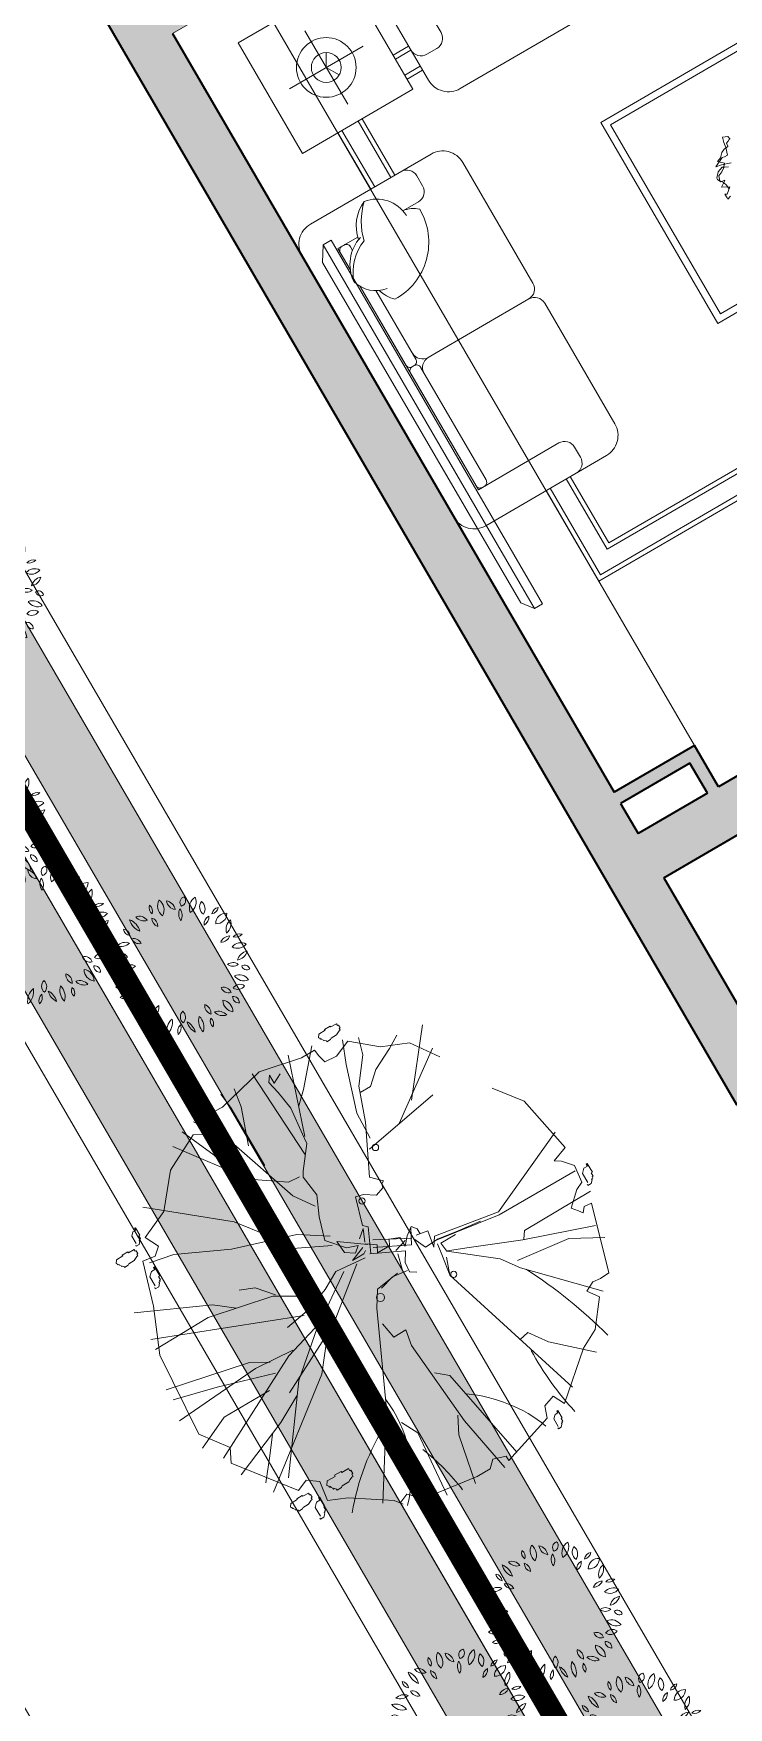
# Model space of a CAD drawing. Header units: millimetres. Extents: x 403824132 to 733479728, y 1974822364 to 2151530530.
# Drawn here: x 568661040 to 568664039, y 2063077320 to 2063084542 of the extents above; entities that cross this region are included whole.
import ezdxf

# ---------------------------------------------------------------- set-up
doc = ezdxf.new("R2010")
doc.units = ezdxf.units.MM
doc.linetypes.add('CENTER', pattern=[3, 1.5, -0.5, 0.5, -0.5])
doc.linetypes.add('HIDDEN', pattern=[0.75, 0.5, -0.25])
for name, color, linetype, lineweight in [('A-DIM', 251, 'Continuous', 15), ('A-HATCH', 251, 'Continuous', 5), ('A-TUONG', 255, 'Continuous', 35), ('E- RANH GIOI', 1, 'CENTER', 13), ('E- THAY', 9, 'Continuous', 20), ('E-Manh', 251, 'Continuous', 13), ('E-NoiThat', 32, 'Continuous', 9), ('i_Cay', 114, 'Continuous', 13), ('i_Hatch', 250, 'Continuous', 13), ('i_ThietBi', 32, 'Continuous', 13), ('LD-KHUAT', 33, 'HIDDEN', 9), ('LD-THAY', 9, 'Continuous', 13)]:
    doc.layers.add(name, color=color, linetype=linetype, lineweight=lineweight)
doc.layers.add('ChiaLo', color=128, linetype='CENTER')
doc.layers.add('loKBT', color=42, linetype='Continuous')

# ---------------------------------------------------------------- blocks, each defined once
blk = doc.blocks.new('BT-02')
at = {"layer": 'loKBT'}
for points in [[(7655060.1, 959879), (7655060.1, 979879), (7642560.1, 979879), (7642560.1, 959879), (7655060.1, 959879)], [(7667560.1, 959879), (7667560.1, 979879), (7655060.1, 979879), (7655060.1, 959879), (7667560.1, 959879)]]:
    blk.add_lwpolyline(points, dxfattribs=at)
for points in [[(7655060.1, 979879), (7642560.1, 979879), (7642560.1, 959879), (7655060.1, 959879)], [(7642560.1, 959879), (7655060.1, 959879), (7655060.1, 979879), (7642560.1, 979879)], [(7667560.1, 979879), (7655060.1, 979879), (7655060.1, 959879), (7667560.1, 959879)], [(7655060.1, 959879), (7667560.1, 959879), (7667560.1, 979879), (7655060.1, 979879)]]:
    blk.add_lwpolyline(points, close=True, dxfattribs=at)
blk = doc.blocks.new('tv')
at = {"layer": 'i_ThietBi'}
for points in [[(-124298533.7, 101887768.1), (-124300227.4, 101887768.1), (-124300277.4, 101887728.1), (-124298468.4, 101887728.1)], [(-124298468.4, 101887688.1), (-124300277.4, 101887688.1), (-124300277.4, 101887728.1), (-124298468.4, 101887728.1)]]:
    blk.add_lwpolyline(points, close=True, dxfattribs=at)
blk = doc.blocks.new('sf2')
at = {"layer": 'E-NoiThat'}
for p, q in [((-123893881.8, 101810474), (-123893331.8, 101810474)), ((-123893881.8, 101809924), (-123893881.8, 101810474)), ((-123893331.8, 101810474), (-123893331.8, 101809924)), ((-123893881.8, 101810094), (-123893958.9, 101810094)), ((-123893881.8, 101810074), (-123893958.9, 101810074)), ((-123893881.8, 101809994), (-123893958.9, 101809994)), ((-123893881.8, 101809974), (-123893958.9, 101809974)), ((-123893331.8, 101809924), (-123893881.8, 101809924)), ((-123893628.9, 101809644), (-123893628.9, 101809924)), ((-123893608.9, 101809644), (-123893608.9, 101809924)), ((-123893528.9, 101809644), (-123893528.9, 101809924)), ((-123893508.9, 101809644), (-123893508.9, 101809924)), ((-123895508.9, 101809394), (-123894508.9, 101809394)), ((-123895478.9, 101809364), (-123894538.9, 101809364)), ((-123894538.9, 101809364), (-123894538.9, 101808424)), ((-123894508.9, 101809394), (-123894508.9, 101808394)), ((-123894953.1, 101809053), (-123894949.9, 101809068)), ((-123894951.5, 101809055.3), (-123894941.8, 101809049.6)), ((-123894949.9, 101809068), (-123894928.7, 101809076.1)), ((-123894941.8, 101809049.6), (-123894930.4, 101809045)), ((-123894930.4, 101809045), (-123894928.7, 101809032.3)), ((-123894928.7, 101809076.1), (-123894923.8, 101809060)), ((-123894923.8, 101809060), (-123894922.2, 101809053)), ((-123894922.2, 101809053), (-123894919, 101809031.1)), ((-123894928.7, 101809032.3), (-123894928.7, 101809030)), ((-123894928.7, 101809030), (-123894909.2, 101809027.7)), ((-123894919, 101809031.1), (-123894907.6, 101808998.9)), ((-123894909.2, 101809027.7), (-123894892.9, 101809020.8)), ((-123894907.6, 101808998.9), (-123894892.9, 101808998.9)), ((-123894865.2, 101808975.8), (-123894905.9, 101808962)), ((-123894892.9, 101809020.8), (-123894876.6, 101809003.5)), ((-123894892.9, 101808998.9), (-123894883.1, 101809002.3)), ((-123894883.1, 101809002.3), (-123894839.2, 101808980.4)), ((-123894857.1, 101808997.7), (-123894879.9, 101808974.7)), ((-123894879.9, 101808974.7), (-123894865.2, 101808958.5)), ((-123894876.6, 101809003.5), (-123894857.1, 101808997.7)), ((-123894839.2, 101808980.4), (-123894865.2, 101808975.8)), ((-123894886.4, 101808952.8), (-123894871.8, 101808959.7)), ((-123894871.8, 101808959.7), (-123894862, 101808965.5)), ((-123894865.2, 101808958.5), (-123894850.6, 101808949.3)), ((-123894862, 101808965.5), (-123894837.6, 101808956.2)), ((-123894850.6, 101808949.3), (-123894831.1, 101808941.2)), ((-123894826.2, 101808913.6), (-123894844.1, 101808912.4)), ((-123894844.1, 101808912.4), (-123894835.9, 101808904.4)), ((-123894834.3, 101808905.5), (-123894839.2, 101808889.4)), ((-123894837.6, 101808956.2), (-123894819.7, 101808936.6)), ((-123894835.9, 101808904.4), (-123894816.4, 101808892.8)), ((-123894824.5, 101808920.5), (-123894834.3, 101808905.5)), ((-123894831.1, 101808941.2), (-123894824.5, 101808920.5)), ((-123894818, 101808929.7), (-123894826.2, 101808913.6)), ((-123894819.7, 101808936.6), (-123894818, 101808929.7)), ((-123894816.4, 101808892.8), (-123894849, 101808875.6)), ((-123894849, 101808875.6), (-123894822.9, 101808854.8)), ((-123894839.2, 101808889.4), (-123894840.8, 101808868.6)), ((-123894814.8, 101808834.1), (-123894831.1, 101808839.8)), ((-123894822.9, 101808854.8), (-123894813.1, 101808859.4)), ((-123894813.1, 101808859.4), (-123894814.8, 101808841)), ((-123894814.8, 101808841), (-123894814.8, 101808834.1)), ((-123894508.9, 101808394), (-123895508.9, 101808394)), ((-123894538.9, 101808424), (-123895478.9, 101808424)), ((-123893628.9, 101807814), (-123893628.9, 101808144)), ((-123893608.9, 101807794), (-123893608.9, 101808144)), ((-123893528.9, 101807714), (-123893528.9, 101808144)), ((-123893508.9, 101808144), (-123893508.9, 101807694)), ((-123893508.9, 101807694), (-123893508.9, 101808144)), ((-123896408.9, 101807794), (-123893608.9, 101807794)), ((-123896388.9, 101807814), (-123893628.9, 101807814)), ((-123896508.9, 101807694), (-123893508.9, 101807694)), ((-123896488.9, 101807714), (-123893528.9, 101807714))]:
    blk.add_line(p, q, dxfattribs=at)
for points in [[(-123893958.9, 101809924, -0.414214), (-123894058.9, 101809824), (-123894658.9, 101809824, -0.414214), (-123894708.9, 101809874, -0.414214), (-123894758.9, 101809824), (-123895258.9, 101809824, -0.414214), (-123895308.9, 101809874, -0.414214), (-123895358.9, 101809824), (-123895958.9, 101809824, -0.414214), (-123896058.9, 101809924), (-123896058.9, 101810524, -0.414214), (-123895958.9, 101810624), (-123894058.9, 101810624, -0.414214), (-123893958.9, 101810524)], [(-123893808.9, 101809644, 0.414214), (-123893908.9, 101809544), (-123893908.9, 101808944, 0.414214), (-123893858.9, 101808894, 0.404778), (-123893908.9, 101808844), (-123893908.9, 101808244, 0.414214), (-123893808.9, 101808144), (-123893208.9, 101808144, 0.414214), (-123893108.9, 101808244), (-123893108.9, 101809544, 0.414214), (-123893208.9, 101809644)], [(-123893258.9, 101808314), (-123893258.9, 101808874, 0.414214), (-123893278.9, 101808894), (-123893288.9, 101808894, 0.414214), (-123893308.9, 101808874), (-123893308.9, 101808314, 0.414214), (-123893288.9, 101808294), (-123893278.9, 101808294, 0.414214)]]:
    blk.add_lwpolyline(points, format="xyb", close=True, dxfattribs=at)
for points in [[(-123893606.8, 101810375.1), (-123893606.8, 101810009.1)], [(-123893606.8, 101810192.1), (-123893638.9, 101810247.7)], [(-123893789.8, 101810192.1), (-123893423.8, 101810192.1)], [(-123893606.8, 101810192.1), (-123893638.9, 101810136.6)], [(-123893357.1, 101809494), (-123893258.9, 101809494), (-123893258.9, 101809388.8)], [(-123893858.9, 101808894), (-123893358.9, 101808894)]]:
    blk.add_lwpolyline(points, dxfattribs=at)
for points in [[(-123893958.9, 101810074, -0.414214), (-123894008.9, 101810024), (-123894058.9, 101810024, -0.414214), (-123894108.9, 101810074), (-123894108.9, 101810151.5)], [(-123893581.4, 101809494), (-123893658.9, 101809494, -0.414214), (-123893708.9, 101809544), (-123893708.9, 101809594, -0.414214), (-123893658.9, 101809644)], [(-123893584.4, 101809468.9, -0.356772), (-123893458.4, 101809612.2, -0.249542), (-123893354.5, 101809482.4, 9.61688)], [(-123893458.4, 101809612.2, -0.14773), (-123893372.5, 101809466, -0.213343), (-123893246.4, 101809337.1, -0.178662)], [(-123893581.4, 101809494.1, 0.165541), (-123893647.4, 101809463.2, 0.425989), (-123893361, 101809182.4, 0.121523), (-123893321.5, 101809249, -7.115464)], [(-123893365.6, 101809486.2, -0.306663), (-123893246.4, 101809337.1, -0.30633), (-123893355.3, 101809239.7, 0.872847)], [(-123893308.9, 101809455.8), (-123893308.9, 101809474, -0.414214), (-123893288.9, 101809494), (-123893278.9, 101809494, -0.414214), (-123893258.9, 101809474)], [(-123893258.9, 101809474), (-123893258.9, 101809388.8, -0.414214)], [(-123893258.9, 101809305.6), (-123893258.9, 101808294), (-123893658.9, 101808294, 0.414214), (-123893708.9, 101808244), (-123893708.9, 101808194, 0.414214), (-123893658.9, 101808144)], [(-123893258.9, 101809305.6), (-123893258.9, 101808294), (-123893658.9, 101808294, 0.414214), (-123893708.9, 101808244), (-123893708.9, 101808194, 0.414214), (-123893658.9, 101808144)], [(-123893258.9, 101809305.6), (-123893258.9, 101808914, -0.414214), (-123893278.9, 101808894), (-123893288.9, 101808894, -0.414214), (-123893308.9, 101808914), (-123893308.9, 101809255.3, -0.414214)], [(-123893358.9, 101808894, 0.414214), (-123893308.9, 101808944, -1)], [(-123893358.9, 101808894, -0.414214), (-123893308.9, 101808844, 1)]]:
    blk.add_lwpolyline(points, format="xyb", dxfattribs=at)
for radius in [128.3, 64.2]:
    blk.add_circle((-123893606.8, 101810192.1), radius, dxfattribs=at)
blk = doc.blocks.new('TANG 1 BT1')
at = {"layer": 'A-HATCH'}
h = blk.add_hatch(color=256, dxfattribs=at)
h.dxf.hatch_style = 1
h.paths.add_polyline_path([(7158834.4, 839216.9), (7158834.4, 837891.9), (7159054.4, 837891.9), (7159054.4, 839436.9), (7153914.4, 839436.9), (7153914.4, 839216.9)])
h.paths.add_polyline_path([(7150554.4, 839436.9), (7150554.3, 838368.7), (7150774.3, 838368.7), (7150774.4, 839216.9), (7151514.4, 839216.9), (7151514.4, 839436.9)])
h.paths.add_polyline_path([(7150774.3, 836568.7), (7150554.3, 836568.7), (7150554.4, 835616.9), (7151104.3, 835616.9), (7151104.3, 835319.5), (7151324.3, 835319.5), (7151324.3, 835616.9), (7152824.3, 835616.9), (7152824.3, 833426.9), (7152714.3, 833426.9), (7152714.3, 833316.9), (7152934.3, 833316.9), (7152934.3, 835726.9), (7150774.4, 835726.9)])
h.paths.add_polyline_path([(7151324.3, 834519.5), (7151104.3, 834519.5), (7151104.3, 832826.9), (7151324.3, 832826.9), (7151324.3, 833316.9), (7151914.3, 833316.9), (7151914.3, 833426.9), (7151324.3, 833426.9)])
h.paths.add_polyline_path([(7158834.4, 835616.9), (7158834.4, 834616.9), (7159054.4, 834616.9), (7159054.4, 835946.9), (7159054.4, 837091.9), (7158834.4, 837091.9), (7158834.4, 836041.9), (7158234.4, 836041.9), (7158234.4, 835726.9), (7156074.4, 835726.9), (7156074.4, 835616.9)])
h.paths.add_polyline_path([(7158834.4, 835726.9), (7158289.4, 835726.9), (7158289.4, 835986.9), (7158834.4, 835986.9)], flags=16)
h.paths.add_polyline_path([(7158434.4, 831596.9), (7158434.4, 831391.9), (7158834.4, 831391.9), (7158834.4, 827616.9), (7158354.3, 827616.9), (7158354.3, 827396.9), (7159054.4, 827396.9), (7159054.4, 832816.9), (7158834.4, 832816.9), (7158834.4, 831816.9), (7156074.4, 831816.9), (7156074.4, 831596.9)])
h.paths.add_polyline_path([(7158834.4, 831596.9), (7158834.4, 831446.9), (7158489.4, 831446.9), (7158489.4, 831596.9)], flags=16)
h.paths.add_polyline_path([(7152934.3, 831706.9), (7152934.3, 831816.9), (7151324.3, 831816.9), (7151324.3, 831926.9), (7151104.3, 831926.9), (7151104.3, 831816.9), (7150554.4, 831816.9), (7150554.4, 830866.9), (7150774.4, 830866.9), (7150774.4, 831706.9)])
h.paths.add_polyline_path([(7150554.4, 828526.9), (7150774.4, 828526.9), (7150774.4, 830066.9), (7150554.4, 830066.9)])
h.paths.add_polyline_path([(7151704.4, 827396.9), (7152404.2, 827396.9), (7152404.2, 827616.9), (7150774.4, 827616.9), (7150774.4, 827726.9), (7150554.4, 827726.9), (7150554.4, 827616.9), (7150554.4, 827396.9), (7151404.4, 827396.9), (7151404.4, 827396.9)])
h.paths.add_polyline_path([(7154604.6, 827616.9), (7154604.6, 827396.9), (7155304.4, 827396.9), (7155304.4, 827396.9), (7155604.4, 827396.9), (7156654.4, 827396.9), (7156654.4, 827616.9)])
h.paths.add_polyline_path([(7150304.3, 831816.9), (7150304.3, 831196.9), (7150554.3, 831196.9), (7150554.3, 831306.9), (7150414.3, 831306.9), (7150414.3, 831706.9), (7150554.3, 831706.9), (7150554.3, 831816.9)])
h.paths.add_polyline_path([(7150304.3, 836228.5), (7150304.3, 835616.9), (7150554.3, 835616.9), (7150554.3, 835726.9), (7150414.3, 835726.9), (7150414.3, 836118.5), (7150554.4, 836118.5), (7150554.4, 836228.5)])
at = {"layer": 'A-TUONG'}
for p, q in [((7158834.4, 831816.9), (7158834.4, 832816.9)), ((7159054.4, 827396.9), (7159054.4, 832816.9)), ((7158834.4, 831816.9), (7156074.4, 831816.9)), ((7156074.4, 831596.9), (7158434.4, 831596.9)), ((7158434.4, 831596.9), (7158434.4, 831391.9)), ((7158489.4, 831596.9), (7158834.4, 831596.9)), ((7158489.4, 831596.9), (7158489.4, 831446.9)), ((7158489.4, 831596.9), (7158834.4, 831596.9)), ((7158834.4, 831446.9), (7158834.4, 831596.9)), ((7158489.4, 831446.9), (7158834.4, 831446.9)), ((7158434.4, 831391.9), (7158834.4, 831391.9)), ((7158834.4, 827616.9), (7158834.4, 831391.9))]:
    blk.add_line(p, q, dxfattribs=at)
at = {"layer": 'i_ThietBi'}
blk.add_lwpolyline([(7158834.4, 831391.9), (7158434.4, 831391.9), (7158434.3, 827616.9), (7158834.3, 827616.9)], close=True, dxfattribs=at)
at = {"layer": 'E- THAY', "xscale": -1, "rotation": 180}
blk.add_blockref('sf2', (131051943.3, 102638267.9), dxfattribs=at)
at = {"layer": 'LD-KHUAT', "rotation": 270}
blk.add_blockref('tv', (-94728996.2, -123469741), dxfattribs=at)
blk = doc.blocks.new('mb-cay40')
at = {"color": 0, "linetype": 'ByBlock'}
for centre, radius, start, end in [((-427, 694), 54.1, 146.8151, 244.0193), ((-496, 675), 54.1, 326.8151, 64.0193), ((-300, 710), 100, 149.4737, 231.7586), ((-448, 683), 100, 329.4737, 51.7586), ((-231, 779), 98.1, 192.306, 259.6849), ((-344, 662), 98.1, 12.306, 79.6849), ((-136, 737), 62.9, 125.4093, 202.7101), ((-231, 764), 62.9, 305.4093, 22.7101), ((16, 684), 137, 133.8117, 194.3077), ((-211, 749), 137, 313.8117, 14.3077), ((113, 711), 137, 163.4642, 212.7906), ((-134, 676), 137, 343.4642, 32.7906), ((-542, 597), 98.1, 183.3189, 263.1904), ((-651, 494), 98.1, 3.3189, 83.1904), ((-554, 556), 69.9, 25.4537, 116.6852), ((-522, 648), 69.9, 205.4537, 296.6852), ((-390, 597), 66.9, 168.8066, 257.6391), ((-470, 545), 66.9, 348.8066, 77.6391), ((-148, 638), 79.7, 145.5248, 220.8327), ((-273, 631), 79.7, 325.5248, 40.8327), ((49, 562), 68.8, 103.8914, 198.9039), ((-33, 607), 68.8, 283.8914, 18.9039), ((138, 616), 80.6, 104.1004, 168.465), ((40, 710), 80.6, 284.1004, 348.465), ((230, 506), 141, 100.3005, 160.4476), ((72, 692), 141, 280.3005, 340.4476), ((260, 521), 76.9, 122.5817, 207.18), ((150, 551), 76.9, 302.5817, 27.18), ((-654, 503), 44.2, 163.4933, 274.4697), ((-693, 471), 44.2, 343.4933, 94.4697), ((-620, 357), 75.8, 22.5723, 98.3335), ((213, 369), 79.6, 86.0282, 161.3698), ((143, 474), 79.6, 266.0282, 341.3698), ((300, 426), 53.5, 59.9815, 155.6676), ((278, 494), 53.5, 239.9815, 335.6676), ((-743, 226), 96, 30.9482, 110.5784), ((-695, 365), 96, 210.9482, 290.5784), ((-680, 301), 102, 69.7201, 135.6489), ((-718, 468), 102, 249.7201, 315.6489), ((-561, 461), 75.8, 202.5723, 278.3335), ((320, 284), 110, 64.7353, 140.5781), ((282, 453), 110, 244.7353, 320.5781), ((359, 242), 79.1, 90.2529, 173.5221), ((280, 330), 79.1, 270.2529, 353.5221), ((-767, 152), 75.6, 44.2576, 108.5927), ((-736, 277), 75.6, 224.2576, 288.5927), ((-787, 176), 111, 280.8762, 345.4479), ((-659, 40), 111, 100.8762, 165.4479), ((-638, 119), 83.9, 60.5095, 129.292), ((-649, 257), 83.9, 240.5095, 309.292), ((243, 141), 78, 58.8748, 131.2135), ((232, 267), 78, 238.8748, 311.2135), ((344, 142), 53.6, 28.1981, 112.1918), ((371, 217), 53.6, 208.1981, 292.1918), ((-690, -39), 87.4, 54.9745, 151.3792), ((-716, 74), 87.4, 234.9745, 331.3792), ((159, -75), 77.3, 28.8072, 103.9199), ((208, 37), 77.3, 208.8072, 283.9199), ((314, -59), 90.4, 71.3712, 141.7535), ((272, 83), 90.4, 251.3712, 321.7535), ((293, 25), 97.6, 29.1952, 106.7189), ((350, 166), 97.6, 209.1952, 286.7189), ((-675, -123), 70, 71.8192, 140.0818), ((-707, -12), 70, 251.8192, 320.0818), ((-557, -163), 78, 113.4753, 203.456), ((-660, -123), 78, 293.4753, 23.456), ((-617, 21), 75, 267.1724, 337.2365), ((-551, -83), 75, 87.1724, 157.2365), ((-342, -221), 95.9, 122.8873, 186.7253), ((-489, -152), 95.9, 302.8873, 6.7253), ((-19, -211), 70.3, 353.65, 74.6514), ((70, -151), 70.3, 173.65, 254.6514), ((133, -213), 116, 6.5487, 76.8911), ((275, -87), 116, 186.5487, 256.8911), ((243, -118), 50.7, 359.2557, 87.6287), ((296, -68), 50.7, 179.2557, 267.6287), ((-605, -147), 107, 271.6328, 352.0268), ((-496, -269), 107, 91.6328, 172.0268), ((-473, -294), 49.3, 76.5419, 193.4774), ((-509, -257), 49.3, 256.5419, 13.4774), ((-314, -281), 91.1, 159.117, 230.3606), ((-457, -318), 91.1, 339.117, 50.3606), ((-220, -348), 109, 122.117, 201.7275), ((-379, -297), 109, 302.117, 21.7275), ((-133, -236), 75.4, 148.7877, 221.5977), ((-253, -247), 75.4, 328.7877, 41.5977), ((100, -278), 148, 165.2071, 218.3217), ((-159, -332), 148, 345.2071, 38.3217), ((110, -276), 64.3, 156.7754, 231.288), ((11, -301), 64.3, 336.7754, 51.288), ((113, -290), 96.7, 38.6962, 106.2415), ((162, -137), 96.7, 218.6962, 286.2415), ((-170, -364), 62.5, 129.7475, 206.0709), ((-267, -343), 62.5, 309.7475, 26.0709), ((-160, -372), 84.6, 5.3196, 80.419), ((-61, -281), 84.6, 185.3196, 260.419)]:
    blk.add_arc(centre, radius, start, end, dxfattribs=at)
blk = doc.blocks.new('mb-cay34')
for p, q in [((-76, 813.4), (254.5, 836.2)), ((117.7, 535.9), (49.4, 859)), ((136.7, 687.9), (95, 855.2)), ((148.1, 528.3), (174.7, 874.2)), ((246.9, 722.1), (307.7, 851.4)), ((254.5, 836.2), (357, 760.1)), ((-456.3, 782.7), (-468.4, 774.6)), ((-468.4, 746.2), (-468.4, 774.6)), ((-456.3, 782.7), (-452.2, 778.7)), ((-452.2, 778.7), (-448.2, 778.7)), ((-448.2, 778.7), (-448.2, 774.6)), ((-448.2, 774.6), (-444.1, 774.6)), ((-444.1, 774.6), (-440, 770.6)), ((-440, 770.6), (-436, 770.6)), ((-436, 770.6), (-436, 766.5)), ((-436, 766.5), (-431.9, 762.5)), ((-431.9, 762.5), (-427.9, 762.5)), ((-427.9, 762.5), (-427.9, 746.2)), ((-140.5, 547.3), (-262.1, 817.2)), ((-246.9, 741.1), (-76, 813.4)), ((68.4, 269.9), (-144.3, 813.4)), ((-106.4, 585.3), (-102.6, 817.2)), ((170.9, 395.3), (379.8, 802)), ((357, 760.1), (410.2, 786.7)), ((372.2, 547.3), (467.2, 775.3)), ((410.2, 786.7), (626.7, 619.5)), ((-472.5, 721.9), (-472.5, 746.2)), ((-472.5, 746.2), (-468.4, 746.2)), ((-468.4, 721.9), (-472.5, 721.9)), ((-468.4, 697.5), (-468.4, 721.9)), ((-460.3, 697.5), (-468.4, 697.5)), ((-460.3, 693.5), (-460.3, 697.5)), ((-448.2, 693.5), (-460.3, 693.5)), ((-448.2, 697.5), (-448.2, 693.5)), ((-440, 697.5), (-448.2, 697.5)), ((-436, 709.7), (-440, 701.6)), ((-440, 701.6), (-440, 697.5)), ((-431.9, 717.8), (-436, 709.7)), ((-427.9, 746.2), (-431.9, 742.2)), ((-431.9, 742.2), (-431.9, 717.8)), ((-414, 691.7), (-246.9, 741.1)), ((-349.1, 697.8), (-363.7, 683.2)), ((-310.2, 697.8), (-349.1, 697.8)), ((-305.3, 702.7), (-300.4, 702.7)), ((-300.4, 702.7), (-300.4, 688.1)), ((246.9, 524.5), (246.9, 722.1)), ((292.5, 323.1), (584.9, 703.1)), ((459.6, 646.1), (539.4, 710.7)), ((-536.1, 655.6), (-536.1, 651.5)), ((-528, 655.6), (-536.1, 655.6)), ((-503.7, 651.5), (-536.1, 651.5)), ((-535.6, 528.3), (-486.2, 638.5)), ((-515.8, 680), (-528, 667.8)), ((-528, 667.8), (-528, 655.6)), ((-483.4, 680), (-515.8, 680)), ((-503.7, 655.6), (-503.7, 651.5)), ((-491.5, 655.6), (-503.7, 655.6)), ((-487.5, 659.7), (-491.5, 659.7)), ((-491.5, 659.7), (-491.5, 655.6)), ((-483.4, 663.7), (-487.5, 663.7)), ((-487.5, 663.7), (-487.5, 659.7)), ((-486.2, 638.5), (-433, 611.9)), ((-475.3, 671.8), (-483.4, 663.7)), ((-479.3, 684), (-475.3, 684)), ((-475.3, 684), (-475.3, 671.8)), ((-433, 611.9), (-406.4, 642.3)), ((-406.4, 642.3), (-414, 691.7)), ((-376, 577.7), (-395, 672.7)), ((-373.4, 668.6), (-373.4, 663.7)), ((-363.7, 668.6), (-373.4, 668.6)), ((-334.5, 663.7), (-373.4, 663.7)), ((-363.7, 683.2), (-363.7, 668.6)), ((-334.5, 668.6), (-334.5, 663.7)), ((-319.9, 668.6), (-334.5, 668.6)), ((-319.9, 673.5), (-319.9, 668.6)), ((-315, 673.5), (-319.9, 673.5)), ((-315, 678.3), (-315, 673.5)), ((-310.2, 678.3), (-315, 678.3)), ((-300.4, 688.1), (-310.2, 678.3)), ((201.3, 471.3), (136.7, 687.9)), ((395, 596.7), (459.6, 646.1)), ((649.8, 615.8), (649.8, 640.2)), ((649.8, 640.2), (653.8, 640.2)), ((666, 676.7), (653.8, 668.6)), ((653.8, 640.2), (653.8, 668.6)), ((666, 676.7), (670, 672.6)), ((670, 672.6), (674.1, 672.6)), ((674.1, 672.6), (674.1, 668.6)), ((674.1, 668.6), (678.2, 668.6)), ((678.2, 668.6), (682.2, 664.5)), ((682.2, 664.5), (686.3, 664.5)), ((686.3, 664.5), (686.3, 660.5)), ((686.3, 660.5), (690.3, 656.4)), ((690.3, 656.4), (694.4, 656.4)), ((694.4, 640.2), (690.3, 636.1)), ((690.3, 636.1), (690.3, 611.8)), ((694.4, 656.4), (694.4, 640.2)), ((-368.4, 319.3), (-588.7, 589.1)), ((-284.9, 380.1), (-376, 577.7)), ((-53.2, 334.5), (-106.4, 585.3)), ((269.7, 410.5), (566, 627.1)), ((626.7, 619.5), (607.7, 573.9)), ((607.7, 573.9), (638.1, 532.1)), ((653.8, 615.8), (649.8, 615.8)), ((653.8, 591.5), (653.8, 615.8)), ((661.9, 591.5), (653.8, 591.5)), ((661.9, 587.4), (661.9, 591.5)), ((674.1, 587.4), (661.9, 587.4)), ((682.2, 591.5), (674.1, 591.5)), ((674.1, 591.5), (674.1, 587.4)), ((686.3, 603.6), (682.2, 595.5)), ((682.2, 595.5), (682.2, 591.5)), ((690.3, 611.8), (686.3, 603.6)), ((698.4, 567.5), (688.6, 567.5)), ((688.6, 567.5), (688.6, 562.7)), ((713, 596.7), (698.4, 582.1)), ((698.4, 582.1), (698.4, 567.5)), ((751.9, 596.7), (713, 596.7)), ((742.2, 567.5), (727.6, 567.5)), ((727.6, 567.5), (727.6, 562.7)), ((747, 572.4), (742.2, 572.4)), ((742.2, 572.4), (742.2, 567.5)), ((751.9, 577.3), (747, 577.3)), ((747, 577.3), (747, 572.4)), ((761.6, 587), (751.9, 577.3)), ((756.8, 601.6), (761.6, 601.6)), ((761.6, 601.6), (761.6, 587)), ((-657.1, 429.5), (-535.6, 528.3)), ((-83.6, 475.1), (-140.5, 547.3)), ((155.7, 467.5), (117.7, 535.9)), ((159.5, 372.5), (148.1, 528.3)), ((315.3, 444.7), (372.2, 547.3)), ((638.1, 532.1), (714.1, 543.5)), ((664.4, 517.2), (649.8, 507.4)), ((649.8, 473.4), (649.8, 507.4)), ((664.4, 517.2), (669.3, 512.3)), ((669.3, 512.3), (674.2, 512.3)), ((674.2, 512.3), (674.2, 507.4)), ((674.2, 507.4), (679, 507.4)), ((679, 507.4), (683.9, 502.6)), ((727.6, 562.7), (688.6, 562.7)), ((714.1, 543.5), (744.5, 471.3)), ((151.9, 190), (292.5, 463.7)), ((645, 444.1), (645, 473.4)), ((645, 473.4), (649.8, 473.4)), ((649.8, 444.1), (645, 444.1)), ((649.8, 414.9), (649.8, 444.1)), ((683.9, 502.6), (688.8, 502.6)), ((688.8, 502.6), (688.8, 497.7)), ((688.8, 497.7), (693.6, 492.8)), ((693.6, 492.8), (698.5, 492.8)), ((698.5, 473.4), (693.6, 468.5)), ((693.6, 468.5), (693.6, 439.3)), ((698.5, 492.8), (698.5, 473.4)), ((744.5, 471.3), (839.4, 326.9)), ((-729.3, 288.9), (-657.1, 429.5)), ((-208.9, 140.6), (-284.9, 380.1)), ((-114, 376.3), (-136.7, 433.3)), ((121.5, 231.8), (170.9, 395.3)), ((132.9, 250.8), (269.7, 410.5)), ((659.6, 414.9), (649.8, 414.9)), ((659.6, 410.1), (659.6, 414.9)), ((674.2, 410.1), (659.6, 410.1)), ((683.9, 414.9), (674.2, 414.9)), ((674.2, 414.9), (674.2, 410.1)), ((688.8, 429.5), (683.9, 419.8)), ((683.9, 419.8), (683.9, 414.9)), ((693.6, 439.3), (688.8, 429.5)), ((-622.9, 258.4), (-759.7, 319.3)), ((-478.6, 190), (-729.3, 376.3)), ((-239.3, 220.4), (-368.4, 319.3)), ((-53.2, 323.1), (-114, 376.3)), ((15.2, 216.6), (-53.2, 334.5)), ((60.8, 262.2), (76, 345.9)), ((167.1, 224.2), (292.5, 323.1)), ((528, 178.6), (828, 368.7)), ((839.4, 326.9), (869.8, 304.1)), ((-634.3, 178.6), (-771.1, 262.2)), ((-714.1, 258.4), (-729.3, 288.9)), ((-725.5, 224.2), (-714.1, 258.4)), ((-562.2, 239.4), (-622.9, 258.4)), ((45.6, 212.8), (60.8, 262.2)), ((858.4, 307.9), (843.2, 273.7)), ((843.2, 273.7), (888.8, 228)), ((-767.3, 209), (-725.5, 224.2)), ((-763.5, 140.6), (-767.3, 209)), ((-395, 68.4), (-478.6, 190)), ((-178.5, 193.8), (-239.3, 220.4)), ((-106.4, 45.6), (-178.5, 193.8)), ((0, 57), (121.5, 231.8)), ((0, 0), (151.9, 190)), ((34.2, 182.4), (15.2, 216.6)), ((22.8, 152), (45.6, 212.8)), ((888.8, 228), (919.2, 11.4)), ((-809.1, -45.6), (-763.5, 140.6)), ((-588.7, 129.2), (-729.3, 79.8)), ((-341.9, 79.8), (-634.3, 178.6)), ((-140.5, 34.2), (-208.9, 140.6)), ((-15.2, 83.6), (22.8, 152)), ((182.3, 19), (528, 178.6)), ((600.1, 155.8), (664.7, 121.6)), ((664.7, 121.6), (923, 144.4)), ((-744.5, 114), (-809.1, 121.6)), ((-729.3, 79.8), (-801.5, 68.4)), ((-493.8, 114), (-744.5, 114)), ((-391.2, 22.8), (-395, 68.4)), ((-265.9, 26.6), (-341.9, 79.8)), ((-3.8, -38), (-15.2, 83.6)), ((-402.6, 0), (-486.2, -64.6)), ((-383.6, 11.4), (-402.6, 0)), ((-300.1, 0), (-383.6, 11.4)), ((-224.1, 34.2), (-300.1, 0)), ((-136.7, 60.8), (-224.1, 34.2)), ((-72.2, 3.8), (-136.7, 60.8)), ((-110.2, 22.8), (-60.8, 19)), ((-41.8, -72.2), (-110.2, 22.8)), ((-57, -38), (-72.2, 3.8)), ((-60.8, 19), (-38, -15.2)), ((-41.8, -49.4), (-19, 7.6)), ((-19, 7.6), (-19, -41.8)), ((121.5, -19), (182.3, 19)), ((243.1, 30.4), (307.7, 19)), ((307.7, 19), (307.7, -34.2)), ((748.3, -7.6), (938.2, 30.4)), ((919.2, 11.4), (919.2, -45.6)), ((-455.8, -38), (-816.6, -19)), ((-774.9, -209), (-809.1, -45.6)), ((-755.9, -57), (-778.7, -72.2)), ((-706.5, -68.4), (-755.9, -57)), ((-103.7, -87.2), (-75.9, -55.7)), ((-38, -15.2), (-57, -38)), ((-19, -41.8), (-26.6, -53.2)), ((-7.5, -60.8), (49.5, -182.4)), ((106.4, -114), (121.5, -19)), ((110.2, -91.2), (125.3, -34.2)), ((307.7, -34.2), (368.4, -22.8)), ((368.4, -22.8), (714.1, -53.2)), ((501.4, -45.6), (539.4, -91.2)), ((683.7, -41.8), (748.3, -7.6)), ((714.1, -53.2), (942, -95)), ((919.2, -45.6), (892.6, -72.2)), ((-512.8, -72.2), (-809.1, -171)), ((-778.7, -72.2), (-744.5, -72.2)), ((-744.5, -72.2), (-763.5, -110.2)), ((-630.5, -79.8), (-706.5, -68.4)), ((-622.9, -110.2), (-668.5, -155.8)), ((-524.2, -68.4), (-630.5, -79.8)), ((-486.2, -64.6), (-524.2, -68.4)), ((-114, -91.2), (-220.3, -121.6)), ((-220.3, -121.6), (-212.7, -152)), ((-98.8, -106.4), (-114, -91.2)), ((-55.3, -66.2), (-103.7, -87.2)), ((-7.6, -64.6), (-98.8, -106.4)), ((-49.8, -64.2), (-23.2, -102.2)), ((-47.9, -97.4), (20.4, -226.6)), ((-23.2, -102.2), (3.4, -87)), ((-22.8, -83.6), (41.8, -212.8)), ((3.4, -87), (3.4, -140.2)), ((117.7, -152), (110.2, -91.2)), ((539.4, -91.2), (915.4, -163.4)), ((926.8, -121.6), (862.2, -326.9)), ((892.6, -72.2), (907.8, -121.6)), ((907.8, -121.6), (926.8, -121.6)), ((-668.5, -155.8), (-793.9, -266.1)), ((-212.7, -152), (-186.1, -193.8)), ((3.4, -140.2), (-19.4, -151.6)), ((-19.4, -151.6), (-4.2, -189.7)), ((30.4, -152), (15.2, -201.4)), ((45.6, -152), (102.6, -136.8)), ((49.5, -182.4), (87.5, -159.6)), ((87.5, -159.6), (125.5, -155.8)), ((125.5, -155.8), (140.7, -178.6)), ((-774.9, -266.1), (-774.9, -209)), ((-258.3, -205.2), (-444.4, -296.5)), ((-220.3, -243.2), (-258.3, -205.2)), ((-212.7, -231.8), (-220.3, -243.2)), ((-197.5, -228), (-212.7, -231.8)), ((-186.1, -193.8), (-197.5, -228)), ((3.4, -216.3), (-19.4, -246.7)), ((-19.4, -246.7), (-0.4, -261.9)), ((41.8, -212.8), (-15.2, -243.2)), ((-4.2, -189.7), (33.8, -189.7)), ((33.8, -189.7), (3.4, -216.3)), ((19, -247), (26.6, -292.7)), ((26.6, -231.8), (76, -254.6)), ((-807.4, -302.2), (-819.6, -310.3)), ((-819.6, -338.7), (-819.6, -310.3)), ((-807.4, -302.2), (-803.3, -306.3)), ((-803.3, -306.3), (-799.3, -306.3)), ((-799.3, -306.3), (-799.3, -310.3)), ((-799.3, -310.3), (-795.2, -310.3)), ((-795.2, -310.3), (-791.2, -314.4)), ((-791.2, -314.4), (-787.1, -314.4)), ((-787.1, -314.4), (-787.1, -318.4)), ((-748.3, -269.9), (-774.9, -266.1)), ((-717.9, -277.5), (-748.3, -269.9)), ((-714.1, -326.9), (-717.9, -277.5)), ((-490, -285.1), (-668.5, -342.1)), ((-444.4, -296.5), (-573.6, -342.1)), ((-383.6, -281.3), (-490, -285.1)), ((-349.4, -258.4), (-406.4, -566.3)), ((-0.4, -261.9), (22.4, -261.9)), ((26.6, -292.7), (91.2, -281.3)), ((91.2, -281.3), (57, -304.1)), ((57, -304.1), (98.8, -558.7)), ((76, -254.6), (72.2, -311.7)), ((72.2, -292.7), (110.2, -554.9)), ((72.2, -311.7), (83.6, -391.5)), ((87.4, -300.3), (136.7, -292.7)), ((91.2, -311.7), (129.1, -315.5)), ((91.2, -376.3), (91.2, -311.7)), ((136.7, -292.7), (208.9, -281.3)), ((148.1, -304.1), (212.7, -281.3)), ((212.7, -281.3), (809.1, -467.5)), ((-823.6, -338.7), (-819.6, -338.7)), ((-823.6, -363.1), (-823.6, -338.7)), ((-819.6, -363.1), (-823.6, -363.1)), ((-819.6, -387.4), (-819.6, -363.1)), ((-787.1, -375.3), (-791.2, -383.4)), ((-787.1, -318.4), (-783.1, -322.5)), ((-783.1, -367.1), (-787.1, -375.3)), ((-783.1, -322.5), (-779, -322.5)), ((-779, -338.7), (-783.1, -342.8)), ((-783.1, -342.8), (-783.1, -367.1)), ((-779, -322.5), (-779, -338.7)), ((-668.5, -342.1), (-755.9, -376.3)), ((-740.7, -391.5), (-714.1, -326.9)), ((-573.6, -342.1), (-668.5, -414.3)), ((-550.8, -334.5), (-550.8, -380.1)), ((129.1, -315.5), (254.5, -475.1)), ((129.1, -319.3), (155.7, -387.7)), ((816.6, -342.1), (801.5, -387.7)), ((862.2, -326.9), (816.6, -342.1)), ((856.9, -371.4), (856.9, -375.5)), ((865, -371.4), (856.9, -371.4)), ((889.3, -375.5), (856.9, -375.5)), ((877.1, -347.1), (865, -359.3)), ((865, -359.3), (865, -371.4)), ((909.6, -347.1), (877.1, -347.1)), ((889.3, -371.4), (889.3, -375.5)), ((901.5, -371.4), (889.3, -371.4)), ((901.5, -367.4), (901.5, -371.4)), ((905.5, -367.4), (901.5, -367.4)), ((905.5, -363.3), (905.5, -367.4)), ((909.6, -363.3), (905.5, -363.3)), ((917.7, -355.2), (909.6, -363.3)), ((913.6, -343), (917.7, -343)), ((917.7, -343), (917.7, -355.2)), ((-811.5, -387.4), (-819.6, -387.4)), ((-811.5, -391.5), (-811.5, -387.4)), ((-799.3, -391.5), (-811.5, -391.5)), ((-799.3, -387.4), (-799.3, -391.5)), ((-791.2, -387.4), (-799.3, -387.4)), ((-791.2, -383.4), (-791.2, -387.4)), ((-660.9, -486.5), (-740.7, -391.5)), ((-668.5, -414.3), (-733.1, -433.3)), ((-596.3, -429.5), (-638.1, -513.1)), ((-550.8, -380.1), (-596.3, -429.5)), ((-376, -402.9), (-558.4, -653.7)), ((83.6, -391.5), (95, -482.7)), ((155.7, -387.7), (235.5, -585.3)), ((554.6, -387.7), (547, -425.7)), ((547, -425.7), (615.3, -475.1)), ((847, -410.5), (702.7, -577.7)), ((801.5, -387.7), (847, -410.5)), ((-619.1, -589.1), (-660.9, -486.5)), ((-429.2, -486.5), (-653.3, -665.1)), ((254.5, -475.1), (322.9, -524.5)), ((615.3, -475.1), (740.7, -611.9)), ((-638.1, -513.1), (-668.5, -562.5)), ((98.8, -558.7), (-53.2, -893.2)), ((110.2, -554.9), (110.2, -885.6)), ((292.5, -528.3), (319.1, -737.3)), ((322.9, -524.5), (554.6, -748.7)), ((-516.6, -661.3), (-619.1, -589.1)), ((208.9, -608.1), (205.1, -897)), ((235.5, -589.1), (208.9, -608.1)), ((235.5, -585.3), (326.7, -847.6)), ((702.7, -577.7), (664.7, -649.9)), ((664.7, -649.9), (566, -725.9)), ((319.1, -737.3), (383.6, -855.2)), ((524.2, -695.5), (505.2, -733.5)), ((505.2, -733.5), (509, -763.9)), ((566, -725.9), (524.2, -695.5)), ((-212.7, -851.4), (-315.3, -771.5)), ((224.1, -802), (174.7, -855.2)), ((246.9, -821), (224.1, -802)), ((505.2, -802), (246.9, -878)), ((509, -763.9), (505.2, -802)), ((15.2, -897), (-212.7, -851.4)), ((38, -836.2), (15.2, -897)), ((53.2, -859), (38, -836.2)), ((91.2, -893.2), (53.2, -859)), ((174.7, -855.2), (159.5, -885.6)), ((243.1, -847.6), (262.1, -832.4)), ((246.9, -878), (243.1, -847.6)), ((262.1, -832.4), (246.9, -821)), ((159.5, -885.6), (91.2, -893.2)), ((118.7, -933.8), (108.9, -933.8)), ((108.9, -933.8), (108.9, -938.7)), ((147.8, -938.7), (108.9, -938.7)), ((133.2, -904.6), (118.7, -919.2)), ((118.7, -919.2), (118.7, -933.8)), ((172.2, -904.6), (133.2, -904.6)), ((162.4, -933.8), (147.8, -933.8)), ((147.8, -933.8), (147.8, -938.7)), ((167.3, -928.9), (162.4, -928.9)), ((162.4, -928.9), (162.4, -933.8)), ((172.2, -924.1), (167.3, -924.1)), ((167.3, -924.1), (167.3, -928.9)), ((181.9, -914.3), (172.2, -924.1)), ((177, -899.7), (181.9, -899.7)), ((181.9, -899.7), (181.9, -914.3))]:
    blk.add_line(p, q)
for centre, radius in [((154.1, -13.1), 15.3), ((-194.7, -135.6), 11.7), ((-343.1, -280.4), 11.7), ((217.2, -295.2), 11.7)]:
    blk.add_circle(centre, radius)
for centre, radius, start, end in [((1370.9, -207.9), 898.1, 129.35454, 152.60919), ((554.4, 627.1), 467.6, 262.5537, 314.33753), ((1051.9, 958.4), 882.6, 248.56219, 262.35164), ((1080.7, 206.7), 550.5, 215.14999, 249.18413), ((647.6, -1519.7), 1117.4, 77.33522, 91.85052), ((1164.8, 1073.5), 1812.8, 242.86443, 255.35386)]:
    blk.add_arc(centre, radius, start, end)
blk = doc.blocks.new('SAN VUON BT A-BT1')
at = {"layer": 'i_Hatch', "true_color": 0x46cb3a, "transparency": 33554687}
h = blk.add_hatch(dxfattribs=at)
h.set_pattern_fill('CROSS', color=95, scale=300, double=1)
h.set_pattern_definition([(0, (2832.47, -202892.13), (75, 75), [37.5, -112.5]), (90, (2851.22, -202910.88), (-75, 75), [37.5, -112.5])])
h.paths.add_polyline_path([(7163776.9, 841296.9), (7151496.9, 841296.9), (7151496.9, 841006.9), (7163486.9, 841006.9), (7163486.9, 821856.9), (7163776.9, 821856.9)])
h.paths.add_polyline_path([(7158157.3, 822152.4), (7151786.9, 822152.4), (7151786.9, 839436.9), (7151496.9, 839436.9), (7151496.9, 821856.9), (7151496.9, 821516.9), (7158157.3, 821516.9)])
at = {"layer": 'A-DIM'}
blk.add_lwpolyline([(7153386.8, 839436.9), (7161886.9, 839436.9), (7161886.9, 827396.9), (7158436.8, 827396.9), (7158437.8, 826196.9), (7158587.8, 826196.9), (7158587.8, 825596.9), (7154087.9, 825596.9), (7154086.9, 826196.9), (7154236.9, 826196.9), (7154236.8, 827396.9), (7153386.8, 827396.9), (7153386.9, 831196.9), (7153136.8, 831196.9), (7153136.8, 831816.9), (7153336.8, 831816.9), (7153336.8, 835616.9), (7153136.8, 835616.9), (7153136.8, 836228.5), (7153386.9, 836228.5), (7153386.9, 839436.9)], dxfattribs=at)
at = {"layer": 'E- RANH GIOI', "ltscale": 0.1, "const_width": 100}
blk.add_lwpolyline([(7151386.9, 821436.9), (7163886.9, 821436.9), (7163886.9, 841436.9), (7151386.9, 841436.9)], close=True, dxfattribs=at)
at = {"layer": 'E- THAY'}
blk.add_lwpolyline([(7161886.9, 839436.9), (7161886.9, 827396.9), (7158437.8, 827396.9), (7158437.8, 826196.9), (7158587.8, 826196.9), (7158587.8, 825596.9), (7158287.9, 825596.9), (7158287.9, 825296.9), (7154387.9, 825296.9)], dxfattribs=at)
at = {"layer": 'E-Manh'}
for p, q in [((7151496.9, 841326.9), (7151496.9, 821886.9)), ((7163486.9, 821886.9), (7163486.9, 841036.9)), ((7163376.9, 821886.9), (7163376.9, 840926.9)), ((7151786.9, 839436.9), (7151786.9, 822182.4)), ((7151896.9, 839436.9), (7151896.9, 822292.4))]:
    blk.add_line(p, q, dxfattribs=at)
for points in [[(7151496.9, 841326.9), (7151496.9, 821546.9), (7158267.3, 821546.9)], [(7163776.9, 821886.9), (7163776.9, 841326.9)]]:
    blk.add_lwpolyline(points, dxfattribs=at)
at = {"layer": 'i_Cay', "xscale": 0.5, "yscale": 0.5, "zscale": 0.5}
for p in [(7163725.3, 834879.7), (7151841.7, 834401.7), (7163761.3, 834205.7), (7163750.9, 831002.8), (7151700.3, 830588.8), (7151696.3, 830039.8), (7163708.3, 829166.8)]:
    blk.add_blockref('mb-cay40', p, dxfattribs=at)
at = {"layer": 'i_Cay', "xscale": -1.142857142857142, "yscale": 1.142857142857142, "zscale": 1.142857142857142, "rotation": 270}
blk.add_blockref('mb-cay34', (7163641.9, 832588.3), dxfattribs=at)
blk.add_blockref('mb-cay34', (7163641.9, 832588.3), dxfattribs=at)
blk = doc.blocks.new('MBT1 BT1')
at = {"layer": 'E- RANH GIOI', "ltscale": 0.1, "const_width": 100}
blk.add_lwpolyline([(7075416.3, 1014867.5), (7087916.3, 1014867.5), (7087916.3, 1034867.5), (7075416.3, 1034867.5)], close=True, dxfattribs=at)
at = {"layer": 'E- THAY'}
blk.add_blockref('SAN VUON BT A-BT1', (-75970.5, 193430.5), dxfattribs=at)
blk.add_blockref('TANG 1 BT1', (-73138, 193430.5), dxfattribs=at)

msp = doc.modelspace()

# ---------------------------------------------------------------- linework, layer by layer
at = {"layer": 'ChiaLo', "ltscale": 5, "elevation": 0.3}
msp.add_lwpolyline([(568676779.2, 2063054090.9), (568656596.5, 2063088781.1)], dxfattribs=at)
at = {"layer": 'loKBT', "elevation": 0.3}
for points in [[(568667437.2, 2063095088.2), (568656596.5, 2063088781.1), (568666687.8, 2063071436), (568677528.5, 2063077743.1)], [(568656596.5, 2063088781.1), (568645755.8, 2063082474), (568655847.1, 2063065128.9), (568666687.8, 2063071436)]]:
    msp.add_lwpolyline(points, close=True, dxfattribs=at)

# ---------------------------------------------------------------- block references
at = {"layer": 'loKBT', "xscale": 1.003354102868896, "yscale": 1.003354102868896, "zscale": 1.003354102868896, "rotation": 30.1906983248881}
msp.add_blockref('BT-02', (562512116.9, 2058376490, -0.1), dxfattribs=at)

# ---------------------------------------------------------------- next in the draw order: block references
at = {"layer": 'LD-THAY', "xscale": 1.003354102868896, "yscale": 1.003354102868896, "zscale": 1.003354102868896, "rotation": 210.1906985033857}
msp.add_blockref('MBT1 BT1', (574291563.8, 2067545254.7, -0.1), dxfattribs=at)

# ---------------------------------------------------------------- next in the draw order: block references
msp.add_blockref('MBT1 BT1', (574280723.1, 2067538947.6, -0.1), dxfattribs=at)

# ---------------------------------------------------------------- next in the draw order: block references
at = {"layer": 'loKBT', "xscale": 1.003354102868896, "yscale": 1.003354102868896, "zscale": 1.003354102868896, "rotation": 30.1906983248881}
msp.add_blockref('BT-02', (562512116.9, 2058376490, -0.1), dxfattribs=at)

# ---------------------------------------------------------------- next in the draw order: block references
at = {"layer": 'LD-THAY', "xscale": 1.003354102868896, "yscale": 1.003354102868896, "zscale": 1.003354102868896, "rotation": 210.1906985033857}
msp.add_blockref('MBT1 BT1', (574291563.8, 2067545254.7, -0.1), dxfattribs=at)

# ---------------------------------------------------------------- next in the draw order: block references
msp.add_blockref('MBT1 BT1', (574280723.1, 2067538947.6, -0.1), dxfattribs=at)

doc.saveas('drawing.dxf')
